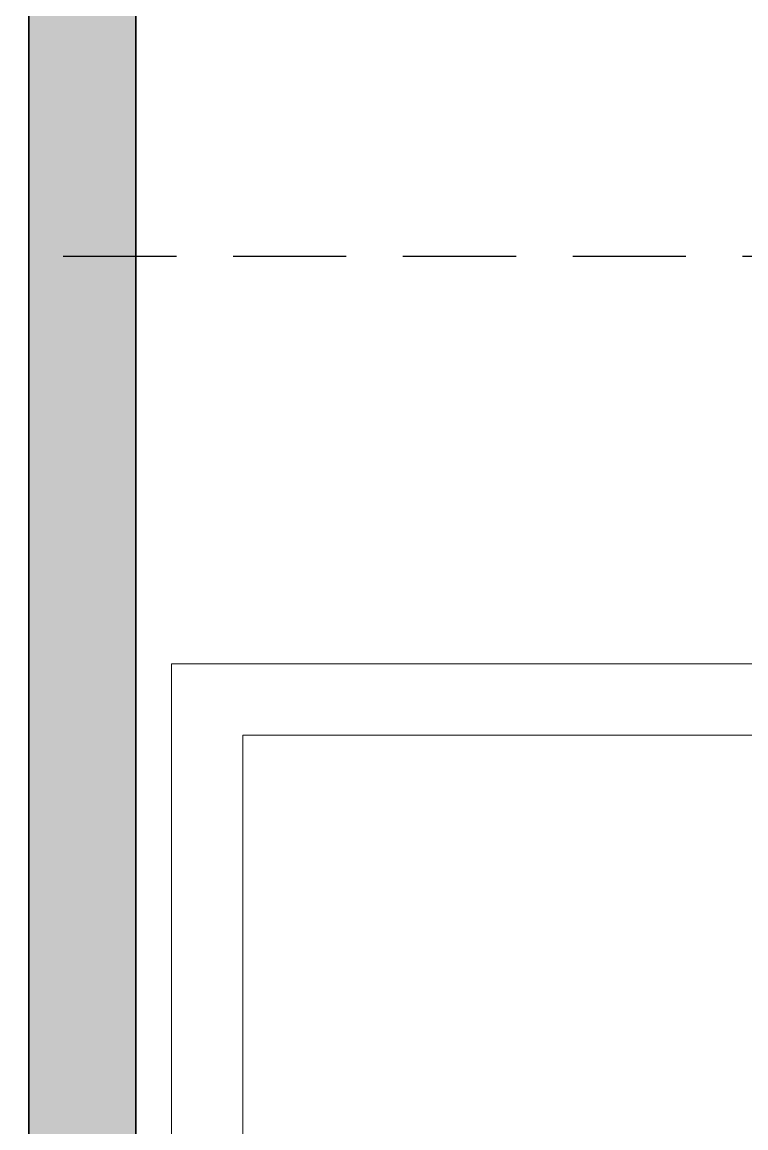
# Model space of a CAD drawing. Header units: inches. Extents: x -12418 to 242017, y -29325 to 19878.
# Drawn here: x 31140 to 32155, y -3398 to -1847 of the extents above; entities that cross this region are included whole.
import ezdxf

# ---------------------------------------------------------------- set-up
doc = ezdxf.new("R2010")
doc.units = ezdxf.units.IN
doc.header["$LTSCALE"] = 25
doc.header["$MEASUREMENT"] = 0
doc.linetypes.add('DASHDOT', pattern=[25.4, 12.7, -6.35, 0, -6.35])
doc.linetypes.add('HIDDEN', pattern=[9.525, 6.35, -3.175])
doc.layers.get('0').update_dxf_attribs({"color": 8})
for name, color, linetype, lineweight in [('00-Ground Floor$0$Walls', 251, 'Continuous', 5), ('E-LITE-CLNG-CNDT', 6, 'DASHDOT', 35), ('E-POWR-FLOR-CNDT', 6, 'HIDDEN', 25), ('T-CABL-TRAY', 60, 'Continuous', 35)]:
    doc.layers.add(name, color=color, linetype=linetype, lineweight=lineweight)

# ---------------------------------------------------------------- blocks, each defined once
blk = doc.blocks.new('00-Ground Floor')
at = {"layer": '00-Ground Floor$0$Walls'}
for p, q in [((36049.5, -2747.4, 0), (31349.5, -2747.4, 0)), ((31349.5, -5267.4, 0), (31349.5, -2747.4, 0)), ((35949.5, -2847.4, 0), (31449.5, -2847.4, 0)), ((31449.5, -5267.4, 0), (31449.5, -2847.4, 0))]:
    blk.add_line(p, q, dxfattribs=at)
blk = doc.blocks.new('*U48')
at = {"lineweight": 0}
h = blk.add_hatch(dxfattribs=at)
h.set_pattern_fill('HEX', color=253, scale=8, angle=180, style=0)
h.set_pattern_definition([(180, (-24050.41, -3e-10), (6e-13, -43.99409), [25.4, -50.8]), (300, (-24050.41, -3e-10), (38.1, 21.997045), [25.4, -50.8]), (240, (-24075.81, -3e-10), (38.1, -21.997045), [25.4, -50.8])])
h.paths.add_polyline_path([(-10603.6, 150), (-10603.6, 0), (0, 0), (0, 150)])
at = {"color": 0}
for p, q in [((0, 150), (-10603.6, 150)), ((0, 0), (-10603.6, 0))]:
    blk.add_line(p, q, dxfattribs=at)
blk = doc.blocks.new('A$C767e6835')
at = {"layer": 'T-CABL-TRAY', "linetype": 'Continuous', "rotation": 270}
blk.add_blockref('*U48', (11050, -9003.6), dxfattribs=at)

msp = doc.modelspace()

# ---------------------------------------------------------------- linework, layer by layer
at = {"layer": 'E-POWR-FLOR-CNDT', "elevation": 0}
msp.add_lwpolyline([(32622.1, -2847.4), (32622.1, -2250.9, 0.414214), (32547.1, -2175.9), (21270.1, -2175.9, 0.161067), (21225.4, -2190.7), (19999.5, -3700.8)], format="xyb", dxfattribs=at)

# ---------------------------------------------------------------- block references
at = {"layer": 'E-LITE-CLNG-CNDT'}
msp.add_blockref('00-Ground Floor', (0, 0), dxfattribs=at)
at = {"layer": 'E-POWR-FLOR-CNDT'}
msp.add_blockref('A$C767e6835', (20099.5, -2847.4, 0), dxfattribs=at)

doc.saveas('drawing.dxf')
